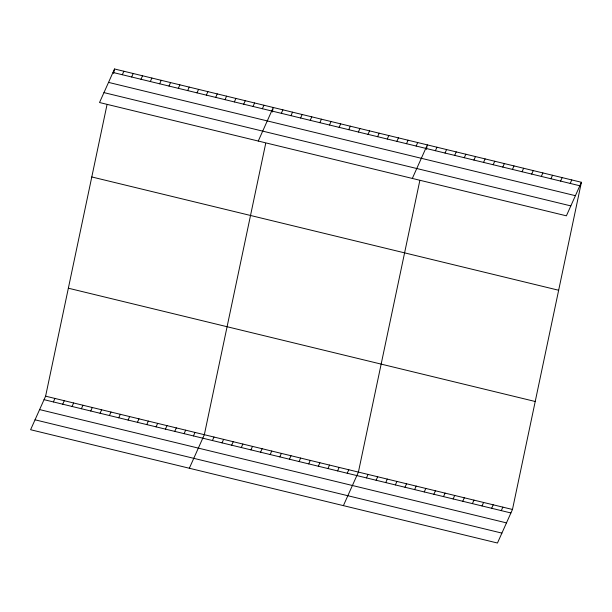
<?xml version="1.0" encoding="UTF-8"?>
<svg xmlns="http://www.w3.org/2000/svg" width="612" height="612" viewBox="0 0 612 612"><rect width="100%" height="100%" fill="white"/><g stroke="black" fill="none" stroke-linecap="round" stroke-linejoin="round"><path stroke-width="0.92" d="M581.4 182.277L566.391 215.822L99.526 102.525L114.536 68.98L581.4 182.277L512.473 509.475L497.464 543.02L30.6 429.723L45.609 396.178L106.955 104.973M113.587 73.478L114.536 68.98M265.685 143.491L204.339 434.696L189.338 468.249M272.317 111.996L273.266 107.498L258.264 141.043M419.756 180.877L358.41 472.089L343.401 505.634M426.388 149.389L427.337 144.891L412.327 178.436M122.308 74.733L123.869 71.244M131.649 77.005L133.209 73.509M140.982 79.269L142.542 75.773M150.322 81.534L151.883 78.045M159.655 83.798L161.216 80.31M168.996 86.062L170.557 82.574M178.329 88.335L179.897 84.839M187.67 90.599L189.23 87.103M53.382 401.939L54.942 398.443M197.01 92.863L198.571 89.375M62.722 404.203L64.283 400.707M206.343 95.128L207.904 91.639M72.055 406.467L73.616 402.979M215.684 97.392L217.245 93.904M81.396 408.732L82.957 405.243M225.017 99.664L226.578 96.168M90.729 410.996L92.29 407.508M234.358 101.929L235.918 98.433M100.07 413.268L101.63 409.772M243.691 104.193L245.259 100.705M109.403 415.533L110.971 412.037M253.031 106.457L254.592 102.969M118.743 417.797L120.304 414.309M262.372 108.722L263.933 105.233M128.084 420.062L129.645 416.573M137.417 422.326L138.978 418.838M281.336 113.327L282.897 109.839M146.758 424.598L148.318 421.102M290.968 115.66L292.528 112.172M156.091 426.862L157.651 423.366M300.591 118.001L302.152 114.513M165.431 429.127L166.992 425.638M310.223 120.335L311.783 116.846M174.764 431.391L176.333 427.903M319.854 122.675L321.415 119.187M184.105 433.656L185.666 430.167M329.478 125.009L331.046 121.52M193.446 435.928L195.006 432.432M339.109 127.35L340.67 123.854M348.741 129.683L350.301 126.194M212.41 440.525L213.97 437.037M358.372 132.024L359.933 128.528M222.041 442.866L223.602 439.37M367.996 134.357L369.556 130.869M231.665 445.199L233.226 441.711M377.627 136.698L379.188 133.202M241.296 447.54L242.857 444.044M387.258 139.031L388.819 135.543M250.928 449.874L252.488 446.385M396.882 141.364L398.45 137.876M260.551 452.207L262.112 448.718M406.513 143.705L408.074 140.217M270.183 454.548L271.743 451.059M416.145 146.038L417.705 142.55M279.814 456.881L281.375 453.393M289.438 459.222L291.006 455.733M435.4 150.713L436.96 147.224M299.069 461.555L300.63 458.067M445.031 153.054L446.592 149.558M308.7 463.896L310.261 460.4M454.662 155.387L456.223 151.898M318.332 466.229L319.892 462.741M464.286 157.728L465.847 154.232M327.955 468.57L329.516 465.074M473.918 160.061L475.478 156.573M337.587 470.903L339.147 467.415M483.549 162.402L485.109 158.906M347.218 473.244L348.779 469.748M493.173 164.735L494.741 161.247M502.804 167.068L504.364 163.58M366.473 477.911L368.034 474.422M512.435 169.409L513.996 165.921M376.105 480.252L377.665 476.763M522.067 171.743L523.627 168.254M385.736 482.585L387.297 479.097M531.69 174.083L533.251 170.595M395.36 484.926L396.92 481.437M541.322 176.417L542.882 172.928M404.991 487.259L406.552 483.771M550.953 178.758L552.514 175.262M414.622 489.6L416.183 486.104M560.577 181.091L562.145 177.602M424.246 491.933L425.814 488.445M570.208 183.432L571.769 179.936M433.877 494.274L435.438 490.778M443.509 496.607L445.069 493.119M453.14 498.948L454.701 495.452M462.764 501.282L464.324 497.793M472.395 503.615L473.956 500.126M482.026 505.956L483.587 502.467M491.65 508.289L493.218 504.801M501.282 510.63L502.842 507.141M112.975 72.468L579.839 185.765M108.538 82.391L575.402 195.687M103.964 92.611L570.828 205.9M91.785 176.952L558.657 290.249M68.353 288.206L535.217 401.495M45.609 396.178L512.473 509.475M44.041 399.667L510.913 512.963M39.604 409.589L506.476 522.885M35.037 419.809L501.901 533.106"/></g></svg>
